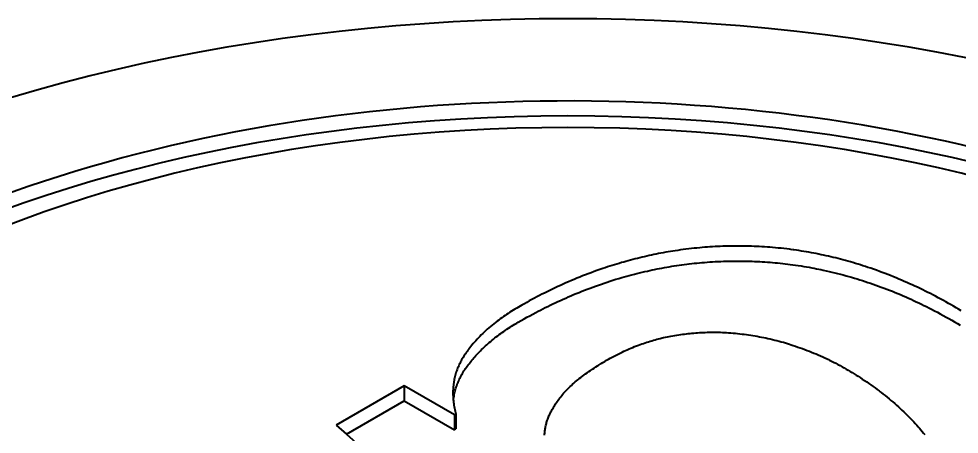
# Model space of a CAD drawing. Header units: millimetres. Extents: x 15 to 292, y 5 to 205.
# Drawn here: x 208.29 to 228.77, y 93.37 to 102.42 of the extents above; entities that cross this region are included whole.
import ezdxf

# ---------------------------------------------------------------- set-up
doc = ezdxf.new("R2010")
doc.units = ezdxf.units.MM
doc.layers.add('Geometries', color=7, linetype='Continuous')

msp = doc.modelspace()

# ---------------------------------------------------------------- linework, layer by layer
at = {"layer": 'Geometries', "linetype": 'Continuous', "lineweight": 40}
for p, q in [((216.685, 94.426), (215.201, 93.569)), ((217.779, 93.794), (216.685, 94.426)), ((216.685, 94.426), (216.685, 94.099)), ((215.424, 93.371), (216.685, 94.099)), ((216.685, 94.099), (217.779, 93.467)), ((217.809, 93.811), (217.779, 93.794)), ((217.779, 93.794), (217.779, 93.467)), ((217.809, 93.811), (217.809, 93.485)), ((215.201, 93.569), (215.424, 93.371)), ((217.779, 93.467), (217.809, 93.485)), ((215.424, 93.371), (219.758, 89.518))]:
    msp.add_line(p, q, dxfattribs=at)
at = {"layer": 'Geometries', "linetype": 'Continuous', "lineweight": 40, "flags": 128}
for points in [[(224.644, 97.441), (224.592, 97.445), (224.532, 97.449), (224.472, 97.453), (224.415, 97.456), (224.359, 97.459), (224.303, 97.461), (224.246, 97.463), (224.19, 97.465), (224.133, 97.466), (224.077, 97.467), (224.02, 97.468), (223.964, 97.468), (223.907, 97.468), (223.851, 97.467), (223.794, 97.467), (223.738, 97.465), (223.681, 97.464), (223.625, 97.462), (223.568, 97.46), (223.512, 97.457), (223.456, 97.455), (223.399, 97.451), (223.343, 97.448), (223.287, 97.444), (223.231, 97.44), (223.175, 97.435), (223.119, 97.43), (223.059, 97.424), (222.999, 97.418), (222.939, 97.412), (222.879, 97.405), (222.819, 97.397), (222.76, 97.39), (222.7, 97.382), (222.641, 97.373), (222.588, 97.365), (222.535, 97.357), (222.483, 97.349), (222.43, 97.34), (222.378, 97.331), (222.325, 97.321), (222.273, 97.312), (222.221, 97.302), (222.17, 97.291), (222.118, 97.281), (222.067, 97.27), (222.015, 97.259), (221.964, 97.248), (221.913, 97.236), (221.863, 97.224), (221.812, 97.212), (221.762, 97.2), (221.712, 97.187), (221.662, 97.174), (221.612, 97.161), (221.562, 97.148), (221.513, 97.134), (221.464, 97.12), (221.415, 97.106), (221.363, 97.091), (221.312, 97.076), (221.261, 97.06), (221.211, 97.044), (221.16, 97.028), (221.11, 97.012), (221.06, 96.995), (221.01, 96.978), (220.945, 96.956), (220.882, 96.934), (220.818, 96.911), (220.755, 96.888), (220.692, 96.864), (220.63, 96.84), (220.568, 96.816), (220.506, 96.791), (220.445, 96.766), (220.384, 96.741), (220.324, 96.716), (220.264, 96.69), (220.204, 96.664), (220.145, 96.637), (220.086, 96.611), (220.028, 96.584), (219.97, 96.557), (219.912, 96.529), (219.854, 96.501), (219.797, 96.473), (219.741, 96.445), (219.684, 96.417), (219.629, 96.388), (219.573, 96.359), (219.518, 96.33), (219.463, 96.301), (219.408, 96.271), (219.354, 96.241), (219.3, 96.211), (219.247, 96.181), (219.208, 96.159), (219.17, 96.137), (219.133, 96.115), (219.095, 96.093), (219.058, 96.07), (219.021, 96.048), (218.985, 96.025), (218.949, 96.002), (218.914, 95.978), (218.879, 95.955), (218.844, 95.931), (218.81, 95.906), (218.776, 95.882), (218.742, 95.857), (218.709, 95.832), (218.672, 95.804), (218.635, 95.775), (218.598, 95.745), (218.563, 95.716), (218.528, 95.686), (218.493, 95.656), (218.46, 95.625), (218.427, 95.595), (218.394, 95.564), (218.362, 95.533), (218.331, 95.501), (218.301, 95.47), (218.271, 95.438), (218.242, 95.406), (218.213, 95.374), (218.186, 95.342), (218.159, 95.31), (218.132, 95.277), (218.112, 95.251), (218.092, 95.225), (218.072, 95.199), (218.053, 95.172), (218.034, 95.146), (218.016, 95.119), (217.998, 95.093), (217.981, 95.066), (217.965, 95.041), (217.949, 95.015), (217.935, 94.989), (217.921, 94.964), (217.907, 94.938), (217.894, 94.912), (217.882, 94.885), (217.87, 94.859), (217.858, 94.833), (217.848, 94.807), (217.837, 94.78), (217.828, 94.754), (217.819, 94.727), (217.81, 94.701), (217.802, 94.674), (217.795, 94.647), (217.788, 94.62), (217.781, 94.594), (217.775, 94.567), (217.77, 94.54), (217.765, 94.513), (217.761, 94.486), (217.757, 94.459), (217.754, 94.432), (217.751, 94.402), (217.749, 94.373), (217.747, 94.343), (217.746, 94.314), (217.745, 94.284), (217.745, 94.269)], [(228.811, 96.06), (228.757, 96.092), (228.703, 96.125), (228.648, 96.156), (228.593, 96.188), (228.538, 96.219), (228.482, 96.251), (228.426, 96.282), (228.369, 96.312), (228.312, 96.343), (228.254, 96.373), (228.196, 96.403), (228.142, 96.432), (228.086, 96.459), (228.031, 96.487), (227.975, 96.515), (227.919, 96.542), (227.862, 96.569), (227.805, 96.595), (227.748, 96.622), (227.69, 96.648), (227.632, 96.674), (227.574, 96.699), (227.515, 96.725), (227.456, 96.75), (227.397, 96.775), (227.337, 96.799), (227.277, 96.823), (227.216, 96.847), (227.155, 96.871), (227.094, 96.894), (227.032, 96.916), (226.97, 96.939), (226.907, 96.961), (226.844, 96.983), (226.781, 97.004), (226.727, 97.022), (226.674, 97.039), (226.62, 97.056), (226.566, 97.073), (226.511, 97.09), (226.457, 97.106), (226.402, 97.122), (226.346, 97.138), (226.291, 97.153), (226.235, 97.168), (226.183, 97.182), (226.132, 97.195), (226.08, 97.208), (226.028, 97.221), (225.976, 97.233), (225.923, 97.245), (225.871, 97.257), (225.818, 97.269), (225.765, 97.28), (225.711, 97.291), (225.658, 97.302), (225.605, 97.312), (225.551, 97.322), (225.497, 97.332), (225.443, 97.341), (225.388, 97.351), (225.334, 97.359), (225.279, 97.368), (225.225, 97.376), (225.17, 97.384), (225.136, 97.388)], [(217.754, 94.104), (217.755, 94.11), (217.759, 94.142), (217.763, 94.173), (217.769, 94.204), (217.775, 94.236), (217.78, 94.263), (217.787, 94.29), (217.794, 94.317), (217.801, 94.344), (217.809, 94.371), (217.818, 94.398), (217.827, 94.425), (217.837, 94.451), (217.847, 94.478), (217.858, 94.505), (217.87, 94.532), (217.882, 94.56), (217.895, 94.587), (217.909, 94.614), (217.923, 94.641), (217.938, 94.668), (217.953, 94.695), (217.969, 94.721), (217.986, 94.748), (218.003, 94.774), (218.021, 94.801), (218.039, 94.827), (218.058, 94.853), (218.077, 94.879), (218.097, 94.905), (218.117, 94.931), (218.137, 94.956), (218.158, 94.982), (218.179, 95.007), (218.2, 95.032), (218.222, 95.058), (218.245, 95.083), (218.267, 95.108), (218.291, 95.133), (218.316, 95.159), (218.342, 95.186), (218.369, 95.212), (218.396, 95.239), (218.423, 95.265), (218.451, 95.291), (218.48, 95.317), (218.509, 95.342), (218.537, 95.367), (218.567, 95.392), (218.597, 95.417), (218.627, 95.442), (218.658, 95.466), (218.689, 95.491), (218.721, 95.515), (218.753, 95.539), (218.785, 95.562), (218.818, 95.586), (218.852, 95.609), (218.885, 95.632), (218.919, 95.655), (218.954, 95.678), (218.989, 95.701), (219.024, 95.723), (219.06, 95.745), (219.096, 95.767), (219.133, 95.789), (219.169, 95.81), (219.231, 95.846), (219.294, 95.881), (219.356, 95.916), (219.419, 95.951), (219.483, 95.985), (219.547, 96.019), (219.599, 96.046), (219.652, 96.073), (219.704, 96.1), (219.757, 96.127), (219.811, 96.153), (219.865, 96.18), (219.919, 96.206), (219.973, 96.232), (220.029, 96.258), (220.086, 96.284), (220.142, 96.31), (220.2, 96.335), (220.257, 96.36), (220.315, 96.385), (220.374, 96.41), (220.432, 96.435), (220.491, 96.459), (220.551, 96.483), (220.61, 96.506), (220.67, 96.529), (220.731, 96.552), (220.792, 96.575), (220.853, 96.597), (220.915, 96.619), (220.977, 96.641), (221.039, 96.662), (221.102, 96.683), (221.164, 96.703), (221.228, 96.723), (221.292, 96.743), (221.356, 96.762), (221.42, 96.781), (221.475, 96.797), (221.53, 96.812), (221.585, 96.827), (221.641, 96.842), (221.696, 96.857), (221.752, 96.871), (221.809, 96.885), (221.865, 96.898), (221.922, 96.912), (221.979, 96.924), (222.031, 96.936), (222.084, 96.947), (222.136, 96.958), (222.189, 96.969), (222.242, 96.979), (222.296, 96.989), (222.349, 96.999), (222.403, 97.008), (222.456, 97.018), (222.51, 97.026), (222.564, 97.035), (222.618, 97.043), (222.673, 97.051), (222.727, 97.059), (222.782, 97.066), (222.837, 97.073), (222.891, 97.08), (222.946, 97.086), (223.001, 97.092), (223.056, 97.097), (223.112, 97.103), (223.167, 97.108), (223.223, 97.112), (223.278, 97.117), (223.338, 97.121), (223.397, 97.125), (223.457, 97.128), (223.516, 97.131), (223.576, 97.134), (223.635, 97.136), (223.695, 97.138), (223.755, 97.139), (223.811, 97.14), (223.867, 97.141), (223.923, 97.141), (223.979, 97.141), (224.035, 97.141), (224.091, 97.14), (224.147, 97.139), (224.203, 97.138), (224.259, 97.136), (224.315, 97.134), (224.371, 97.131), (224.427, 97.129), (224.482, 97.125), (224.538, 97.122), (224.594, 97.118), (224.65, 97.114), (224.705, 97.109), (224.76, 97.104), (224.816, 97.099), (224.871, 97.094), (224.926, 97.088), (224.981, 97.081), (225.036, 97.075), (225.091, 97.068), (225.149, 97.06), (225.208, 97.052), (225.266, 97.043), (225.325, 97.034), (225.383, 97.025), (225.441, 97.015), (225.499, 97.005), (225.557, 96.995), (225.608, 96.985), (225.659, 96.975), (225.71, 96.965), (225.76, 96.954), (225.811, 96.944), (225.874, 96.93), (225.937, 96.916), (225.999, 96.901), (226.061, 96.886), (226.123, 96.871), (226.184, 96.855), (226.245, 96.839), (226.306, 96.822), (226.367, 96.805), (226.427, 96.788), (226.487, 96.77), (226.547, 96.752), (226.606, 96.734), (226.665, 96.715), (226.724, 96.697), (226.782, 96.677), (226.84, 96.658), (226.898, 96.638), (226.956, 96.617), (227.013, 96.597), (227.074, 96.574), (227.134, 96.552), (227.195, 96.529), (227.254, 96.505), (227.314, 96.482), (227.373, 96.458), (227.432, 96.433), (227.49, 96.409), (227.549, 96.384), (227.606, 96.359), (227.664, 96.333), (227.721, 96.308), (227.778, 96.282), (227.834, 96.255), (227.89, 96.229), (227.946, 96.202), (228.001, 96.175), (228.056, 96.148), (228.111, 96.12), (228.166, 96.093), (228.23, 96.059), (228.295, 96.025), (228.358, 95.991), (228.422, 95.957), (228.484, 95.922), (228.547, 95.888), (228.609, 95.852), (228.67, 95.817), (228.732, 95.781), (228.792, 95.745)], [(220.908, 94.868), (220.933, 94.884), (220.972, 94.908), (221.011, 94.932), (221.051, 94.955), (221.091, 94.979), (221.132, 95.002), (221.172, 95.025), (221.214, 95.048), (221.255, 95.07), (221.298, 95.092), (221.34, 95.114), (221.384, 95.136), (221.427, 95.157), (221.465, 95.175), (221.504, 95.193), (221.542, 95.21), (221.581, 95.227), (221.621, 95.244), (221.661, 95.261), (221.701, 95.277), (221.742, 95.293), (221.783, 95.309), (221.824, 95.324), (221.859, 95.337), (221.895, 95.349), (221.93, 95.361), (221.966, 95.373), (222.002, 95.384), (222.038, 95.396), (222.075, 95.407), (222.112, 95.417), (222.149, 95.428), (222.186, 95.438), (222.224, 95.447), (222.261, 95.457), (222.3, 95.466), (222.331, 95.473)], [(222.331, 95.473), (222.338, 95.474), (222.376, 95.483), (222.415, 95.491), (222.454, 95.498), (222.493, 95.506), (222.535, 95.513), (222.578, 95.521), (222.62, 95.528), (222.663, 95.534), (222.706, 95.541), (222.748, 95.547), (222.789, 95.552), (222.829, 95.557), (222.869, 95.561), (222.91, 95.566), (222.95, 95.57), (222.991, 95.573), (223.032, 95.576), (223.073, 95.579), (223.114, 95.582), (223.155, 95.584), (223.196, 95.586), (223.237, 95.588), (223.278, 95.589), (223.319, 95.59), (223.36, 95.591), (223.401, 95.591), (223.443, 95.591), (223.484, 95.591), (223.528, 95.59), (223.572, 95.589), (223.616, 95.587), (223.66, 95.585), (223.704, 95.583), (223.748, 95.58), (223.797, 95.576), (223.846, 95.572), (223.895, 95.568), (223.943, 95.563), (223.991, 95.558), (224.04, 95.552), (224.088, 95.546), (224.136, 95.54), (224.184, 95.533), (224.231, 95.526), (224.279, 95.519), (224.326, 95.511), (224.373, 95.502), (224.42, 95.494), (224.467, 95.485), (224.513, 95.476), (224.559, 95.466), (224.605, 95.456), (224.654, 95.445), (224.703, 95.433), (224.752, 95.421), (224.8, 95.409), (224.848, 95.396), (224.896, 95.383), (224.94, 95.371), (224.984, 95.358), (225.028, 95.345), (225.071, 95.331), (225.114, 95.318), (225.157, 95.304), (225.208, 95.287), (225.259, 95.269), (225.31, 95.251), (225.36, 95.233), (225.409, 95.215), (225.459, 95.196), (225.508, 95.177), (225.556, 95.158), (225.604, 95.138), (225.652, 95.118), (225.701, 95.097), (225.75, 95.075), (225.798, 95.053), (225.846, 95.031), (225.894, 95.009), (225.92, 94.996)], [(220.234, 94.346), (220.249, 94.361), (220.273, 94.385), (220.298, 94.409), (220.324, 94.433), (220.351, 94.458), (220.379, 94.483), (220.408, 94.507), (220.437, 94.532), (220.466, 94.556), (220.496, 94.58), (220.53, 94.606), (220.564, 94.633), (220.599, 94.659), (220.634, 94.685), (220.67, 94.71), (220.707, 94.736), (220.743, 94.761), (220.781, 94.786), (220.818, 94.811), (220.856, 94.835), (220.894, 94.86), (220.908, 94.868)], [(225.92, 94.996), (225.942, 94.985), (225.989, 94.962), (225.991, 94.961)], [(225.991, 94.961), (226.036, 94.938), (226.083, 94.914), (226.129, 94.89), (226.175, 94.865), (226.22, 94.84), (226.264, 94.815), (226.309, 94.789), (226.353, 94.764), (226.396, 94.738), (226.439, 94.712), (226.483, 94.685), (226.526, 94.658), (226.569, 94.631), (226.611, 94.604), (226.66, 94.572), (226.707, 94.54), (226.755, 94.508), (226.801, 94.476), (226.848, 94.444), (226.894, 94.411), (226.939, 94.378), (226.984, 94.345), (227.028, 94.311), (227.052, 94.293)], [(217.745, 94.269), (217.745, 94.254), (217.746, 94.224), (217.747, 94.195), (217.749, 94.163), (217.751, 94.131), (217.754, 94.104)], [(219.741, 93.348), (219.742, 93.371), (219.743, 93.394), (219.746, 93.417), (219.748, 93.441), (219.751, 93.464), (219.755, 93.487), (219.759, 93.51), (219.763, 93.533), (219.768, 93.556), (219.774, 93.579), (219.78, 93.602), (219.786, 93.625), (219.793, 93.648), (219.8, 93.671), (219.808, 93.694), (219.817, 93.717), (219.825, 93.739), (219.834, 93.762), (219.844, 93.785), (219.855, 93.809), (219.867, 93.834), (219.879, 93.858), (219.891, 93.882), (219.904, 93.907), (219.918, 93.931), (219.932, 93.955), (219.946, 93.979), (219.963, 94.005), (219.98, 94.032), (219.997, 94.058), (220.015, 94.084), (220.034, 94.11), (220.053, 94.135), (220.072, 94.161), (220.093, 94.187), (220.113, 94.212), (220.134, 94.237), (220.156, 94.262), (220.178, 94.287), (220.201, 94.312), (220.225, 94.337), (220.234, 94.346)], [(227.052, 94.293), (227.072, 94.277), (227.115, 94.244), (227.158, 94.21), (227.201, 94.175), (227.243, 94.141), (227.284, 94.106), (227.325, 94.072), (227.366, 94.037), (227.406, 94.001), (227.445, 93.966), (227.484, 93.93), (227.523, 93.895), (227.561, 93.859), (227.599, 93.823), (227.636, 93.787), (227.673, 93.75), (227.709, 93.714), (227.745, 93.677), (227.78, 93.64), (227.814, 93.603), (227.848, 93.566), (227.877, 93.532), (227.907, 93.498), (227.935, 93.464), (227.963, 93.43), (227.991, 93.396), (228.018, 93.362)], [(217.754, 94.104), (217.755, 94.099), (217.758, 94.067), (217.763, 94.035), (217.768, 94.003), (217.773, 93.971), (217.779, 93.939), (217.786, 93.907), (217.793, 93.875), (217.801, 93.843), (217.809, 93.811)]]:
    msp.add_lwpolyline(points, dxfattribs=at)
at = {"layer": 'Geometries', "linetype": 'Continuous', "lineweight": 40}
msp.add_arc((223.957, 88.674), 8.794, 82.2967, 85.5214, dxfattribs=at)
for centre, major_axis, start_param, end_param in [((220.25, 87.348), (26.1, 0), 0.785398, 2.356194), ((220.25, 87.348), (-23, 0), 3.129295, 6.283185), ((220.25, 87.021), (-23, 0), 3.15389, 6.270887), ((220.25, 87.348), (-22, 0), 3.141593, 6.283185), ((220.25, 87.348), (26.1, 0), 2.356194, 7.068583)]:
    msp.add_ellipse(centre, major_axis=major_axis, ratio=0.57735, start_param=start_param, end_param=end_param, dxfattribs=at)

doc.saveas('drawing.dxf')
